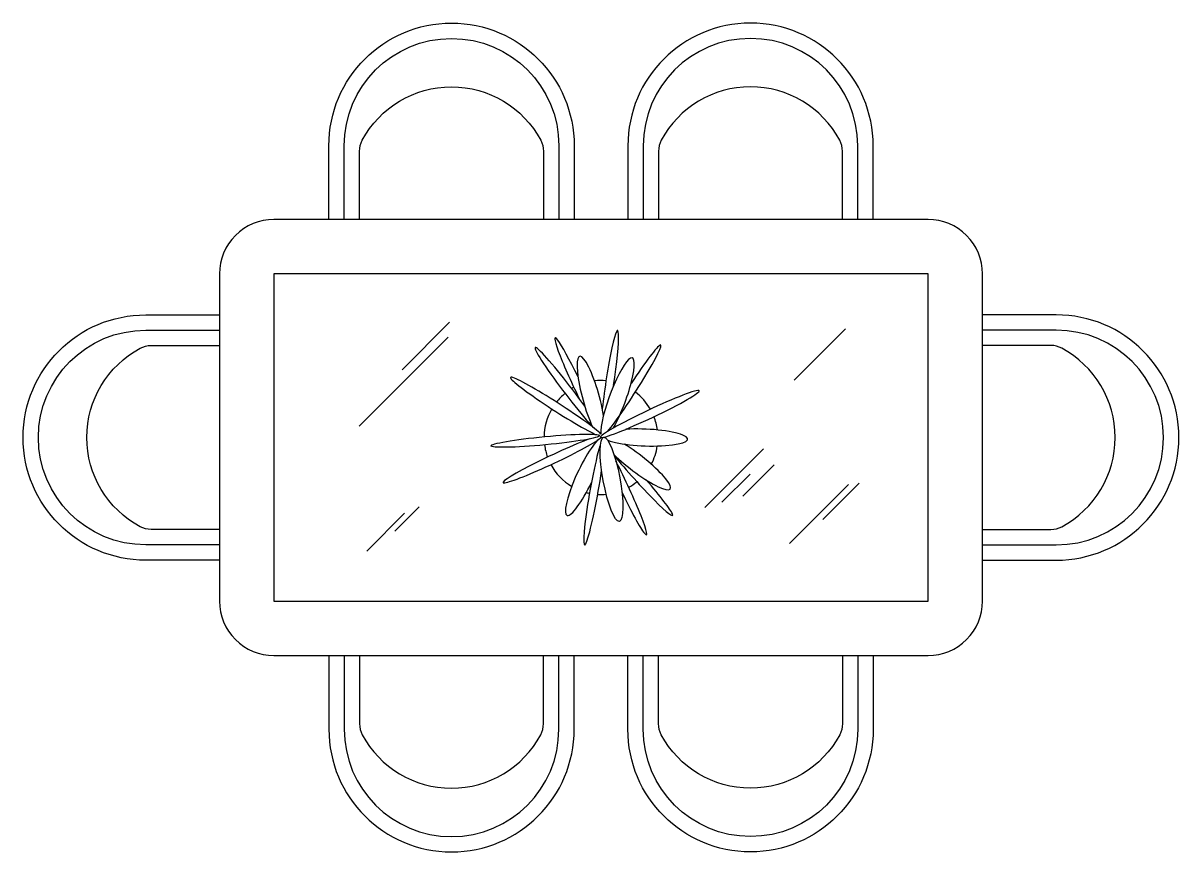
# Model space of a CAD drawing. Header units: millimetres. Extents: x -964.77 to -962.65, y 2631.89 to 2633.41.
import ezdxf

# ---------------------------------------------------------------- set-up
doc = ezdxf.new("R2010")
doc.units = ezdxf.units.MM
doc.header["$LTSCALE"] = 10
doc.layers.add('Móveis_mesas', color=2, linetype='Continuous')

msp = doc.modelspace()

# ---------------------------------------------------------------- linework, layer by layer
at = {"layer": 'Móveis_mesas', "color": 1}
for p, q in [((-964.0707, 2632.7741), (-963.9834, 2632.8615)), ((-963.3514, 2632.7552), (-963.2575, 2632.8491)), ((-964.1493, 2632.6708), (-963.9863, 2632.8339)), ((-963.5153, 2632.5217), (-963.4078, 2632.6292)), ((-963.4454, 2632.542), (-963.3879, 2632.5995)), ((-963.4323, 2632.5828), (-963.484, 2632.5311)), ((-963.3601, 2632.4555), (-963.2517, 2632.564)), ((-963.2989, 2632.4992), (-963.232, 2632.5661)), ((-964.0841, 2632.4779), (-964.0395, 2632.5225)), ((-964.1356, 2632.4416), (-964.0663, 2632.5109))]:
    msp.add_line(p, q, dxfattribs=at)
at = {"layer": 'Móveis_mesas'}
for points in [[(-964.205, 2633.0499), (-964.205, 2633.185, -1), (-963.755, 2633.185), (-963.755, 2633.0499)], [(-963.2065, 2633.0499), (-963.2065, 2633.185, 1), (-963.6565, 2633.185), (-963.6565, 2633.0499)], [(-964.4058, 2632.4249), (-964.5409, 2632.4249, -1), (-964.5409, 2632.8749), (-964.4058, 2632.8749)], [(-963.0058, 2632.4249), (-962.8707, 2632.4249, 1), (-962.8707, 2632.8749), (-963.0058, 2632.8749)], [(-964.205, 2632.2499), (-964.205, 2632.1148, 1), (-963.755, 2632.1148), (-963.755, 2632.2499)], [(-963.2065, 2632.2499), (-963.2065, 2632.1148, -1), (-963.6565, 2632.1148), (-963.6565, 2632.2499)]]:
    msp.add_lwpolyline(points, format="xyb", dxfattribs=at)
at = {"layer": 'Móveis_mesas', "color": 1}
for points in [[(-964.1769, 2633.0499), (-964.1769, 2633.185, -1), (-963.7831, 2633.185), (-963.7831, 2633.0499)], [(-963.2347, 2633.0499), (-963.2347, 2633.185, 1), (-963.6284, 2633.185), (-963.6284, 2633.0499)], [(-964.1488, 2633.0499), (-964.1488, 2633.1751, -0.123742), (-964.1438, 2633.1951, -0.598296), (-963.8163, 2633.1951, -0.123742), (-963.8113, 2633.1751), (-963.8113, 2633.0499)], [(-963.2628, 2633.0499), (-963.2628, 2633.1751, 0.123742), (-963.2678, 2633.1951, 0.598296), (-963.5953, 2633.1951, 0.123742), (-963.6003, 2633.1751), (-963.6003, 2633.0499)], [(-964.4058, 2632.453), (-964.5409, 2632.453, -1), (-964.5409, 2632.8468), (-964.4058, 2632.8468)], [(-963.0058, 2632.453), (-962.8707, 2632.453, 1), (-962.8707, 2632.8468), (-963.0058, 2632.8468)], [(-964.4058, 2632.4812), (-964.531, 2632.4812, -0.123742), (-964.551, 2632.4862, -0.598296), (-964.551, 2632.8137, -0.123742), (-964.531, 2632.8187), (-964.4058, 2632.8187)], [(-963.0058, 2632.4812), (-962.8805, 2632.4812, 0.123742), (-962.8606, 2632.4862, 0.598296), (-962.8606, 2632.8137, 0.123742), (-962.8805, 2632.8187), (-963.0058, 2632.8187)], [(-964.1769, 2632.2499), (-964.1769, 2632.1148, 1), (-963.7831, 2632.1148), (-963.7831, 2632.2499)], [(-964.1488, 2632.2499), (-964.1488, 2632.1247, 0.123742), (-964.1438, 2632.1047, 0.598296), (-963.8163, 2632.1047, 0.123742), (-963.8113, 2632.1247), (-963.8113, 2632.2499)], [(-963.2347, 2632.2499), (-963.2347, 2632.1148, -1), (-963.6284, 2632.1148), (-963.6284, 2632.2499)], [(-963.2628, 2632.2499), (-963.2628, 2632.1247, -0.123742), (-963.2678, 2632.1047, -0.598296), (-963.5953, 2632.1047, -0.123742), (-963.6003, 2632.1247), (-963.6003, 2632.2499)]]:
    msp.add_lwpolyline(points, format="xyb", dxfattribs=at)
at = {"layer": 'Móveis_mesas'}
msp.add_lwpolyline([(-964.3058, 2632.2499), (-963.1058, 2632.2499, 0.414214), (-963.0058, 2632.3499), (-963.0058, 2632.9499, 0.414214), (-963.1058, 2633.0499), (-964.3058, 2633.0499, 0.414214), (-964.4058, 2632.9499), (-964.4058, 2632.3499, 0.414214)], format="xyb", close=True, dxfattribs=at)
at = {"layer": 'Móveis_mesas', "color": 1}
msp.add_lwpolyline([(-964.3058, 2632.3499), (-963.1058, 2632.3499), (-963.1058, 2632.9499), (-964.3058, 2632.9499)], close=True, dxfattribs=at)
for start, end in [(84.9937, 96.5063), (118.4069, 120.8582), (75.7198, 76.6818), (29.8019, 52.9142), (129.1895, 141.5111), (149.8271, 179.1657), (7.6378, 21.4866), (187.494, 200.1359), (332.0512, 351.4496), (208.4425, 239.0967), (299.0994, 309.0518), (255.0593, 258.3838), (266.707, 275.2357)]:
    msp.add_arc((-963.7058, 2632.6499), 0.1045, start, end, dxfattribs=at)
for centre, major_axis, ratio, start_param, end_param in [((-963.69, 2632.7473), (0.0147, 0.099), 0.075778, 4.701072, 8.33168), ((-963.7657, 2632.7354), (-0.0608, 0.0795), 0.075778, 4.296299, 8.809257), ((-963.7472, 2632.7419), (-0.0427, 0.0906), 0.075778, 4.888746, 8.045791), ((-963.6503, 2632.7355), (0.0542, 0.0842), 0.075778, 3.67666, 7.739939), ((-963.7241, 2632.723), (-0.0208, 0.0758), 0.195692, 4.215806, 8.590586), ((-963.6753, 2632.7219), (0.0271, 0.0738), 0.195692, 3.947329, 9.022809), ((-963.7875, 2632.7059), (-0.0842, 0.0542), 0.075778, 3.443179, 8.910776), ((-963.616, 2632.693), (0.0906, 0.0427), 0.075778, 3.479471, 9.720255), ((-963.7947, 2632.6099), (-0.0906, -0.0427), 0.075778, 3.82251, 9.198289), ((-963.7351, 2632.5784), (-0.0332, -0.0713), 0.195692, 3.354294, 7.791596), ((-963.6253, 2632.6499), (0.0786, -0.003), 0.195692, 3.669806, 8.323414), ((-963.7185, 2632.5513), (-0.0175, -0.0986), 0.075778, 3.632777, 8.2616), ((-963.6411, 2632.6037), (0.0622, -0.0481), 0.195692, 4.150862, 8.364474), ((-963.6413, 2632.5816), (0.0668, -0.0745), 0.075778, 4.15617, 7.657719), ((-963.6649, 2632.5619), (0.0427, -0.0906), 0.075778, 4.813593, 8.329949)]:
    msp.add_ellipse(centre, major_axis=major_axis, ratio=ratio, start_param=start_param, end_param=end_param, dxfattribs=at)
for centre, major_axis, ratio in [((-963.8082, 2632.644), (-0.0997, -0.0094), 0.075778), ((-963.6865, 2632.5732), (0.0144, -0.0773), 0.195692)]:
    msp.add_ellipse(centre, major_axis=major_axis, ratio=ratio, dxfattribs=at)

doc.saveas('drawing.dxf')
